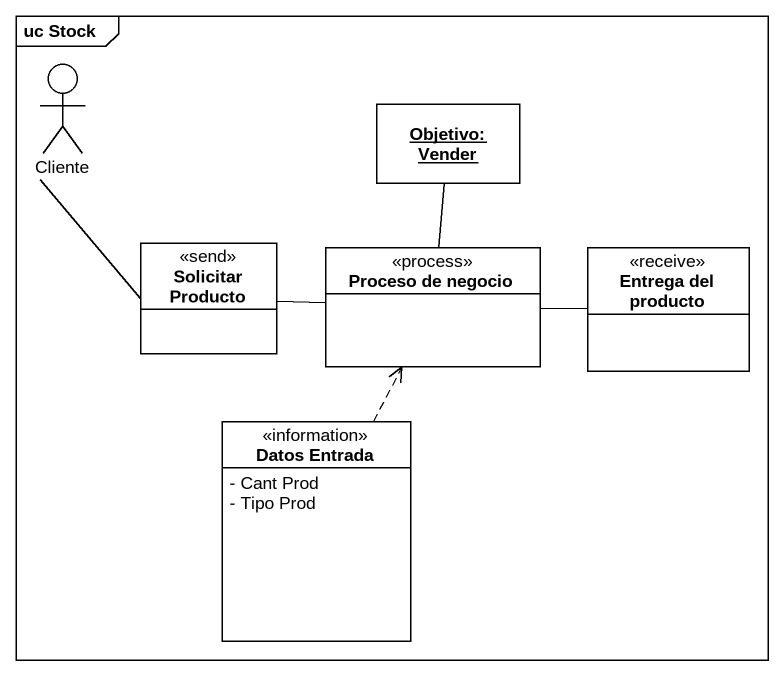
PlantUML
@startuml
mainframe uc Stock
allowmixing
hide circle
hide empty members
skinparam classAttributeIconSize 0
actor Cliente
object "Objetivo: Vender" as Objetivo_Vender
class "Solicitar Producto" as Solicitar_Producto <<send>>
class "Proceso de negocio" as Proceso_de_negocio <<process>>
class "Entrega del producto" as Entrega_del_producto <<receive>>
class "Datos Entrada" as Datos_Entrada <<information>> {
  - Cant Prod
  - Tipo Prod
}
Cliente -- Solicitar_Producto
Objetivo_Vender -- Proceso_de_negocio
Solicitar_Producto -right- Proceso_de_negocio
Proceso_de_negocio -right- Entrega_del_producto
Datos_Entrada .up.> Proceso_de_negocio
@enduml
